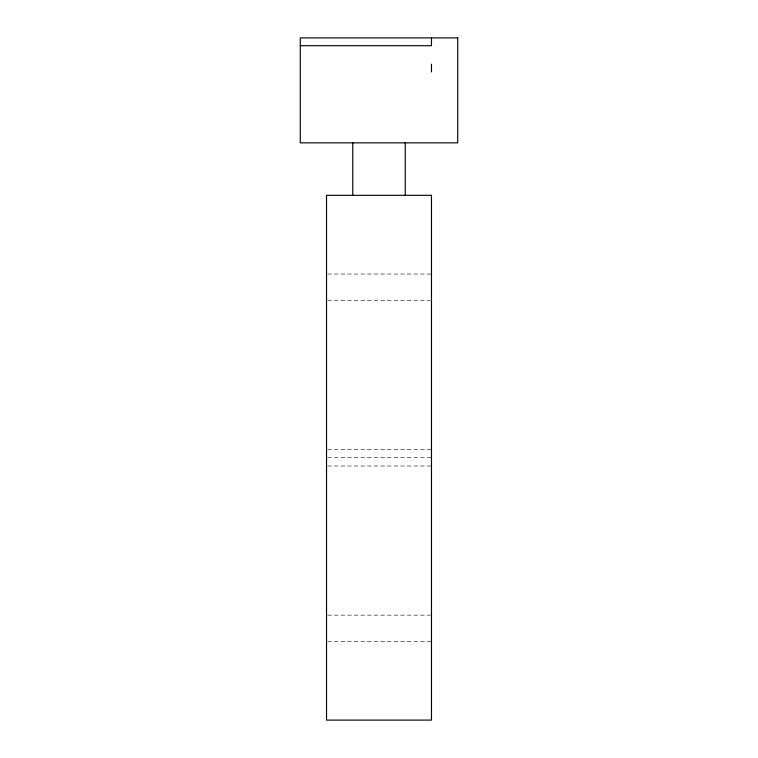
<?xml version="1.0" encoding="UTF-8"?>
<svg xmlns="http://www.w3.org/2000/svg" width="758" height="758" viewBox="0 0 758 758"><rect width="100%" height="100%" fill="white"/><g stroke="black" fill="none" stroke-linecap="round" stroke-linejoin="round"><path stroke-width="0.57" stroke-dasharray="3.79 2.84" d="M327.702 274.045L431.473 274.045M327.702 300.282L430.298 300.282M327.702 449.428L431.473 449.428M327.702 457.718L431.473 457.718M327.702 465.999L431.473 465.999M327.702 615.145L430.298 615.145M327.702 641.382L431.473 641.382"/><path stroke-width="1.14" d="M300.282 45.707L431.473 45.707L431.473 37.9M431.473 64.136L431.473 71.944M405.236 142.855L405.236 195.327M352.764 142.855L352.764 195.327M457.718 37.9L300.282 37.9L300.282 142.855L457.718 142.855L457.718 37.9M431.473 195.327L326.527 195.327L326.527 720.1L431.473 720.1L431.473 195.327"/></g></svg>
